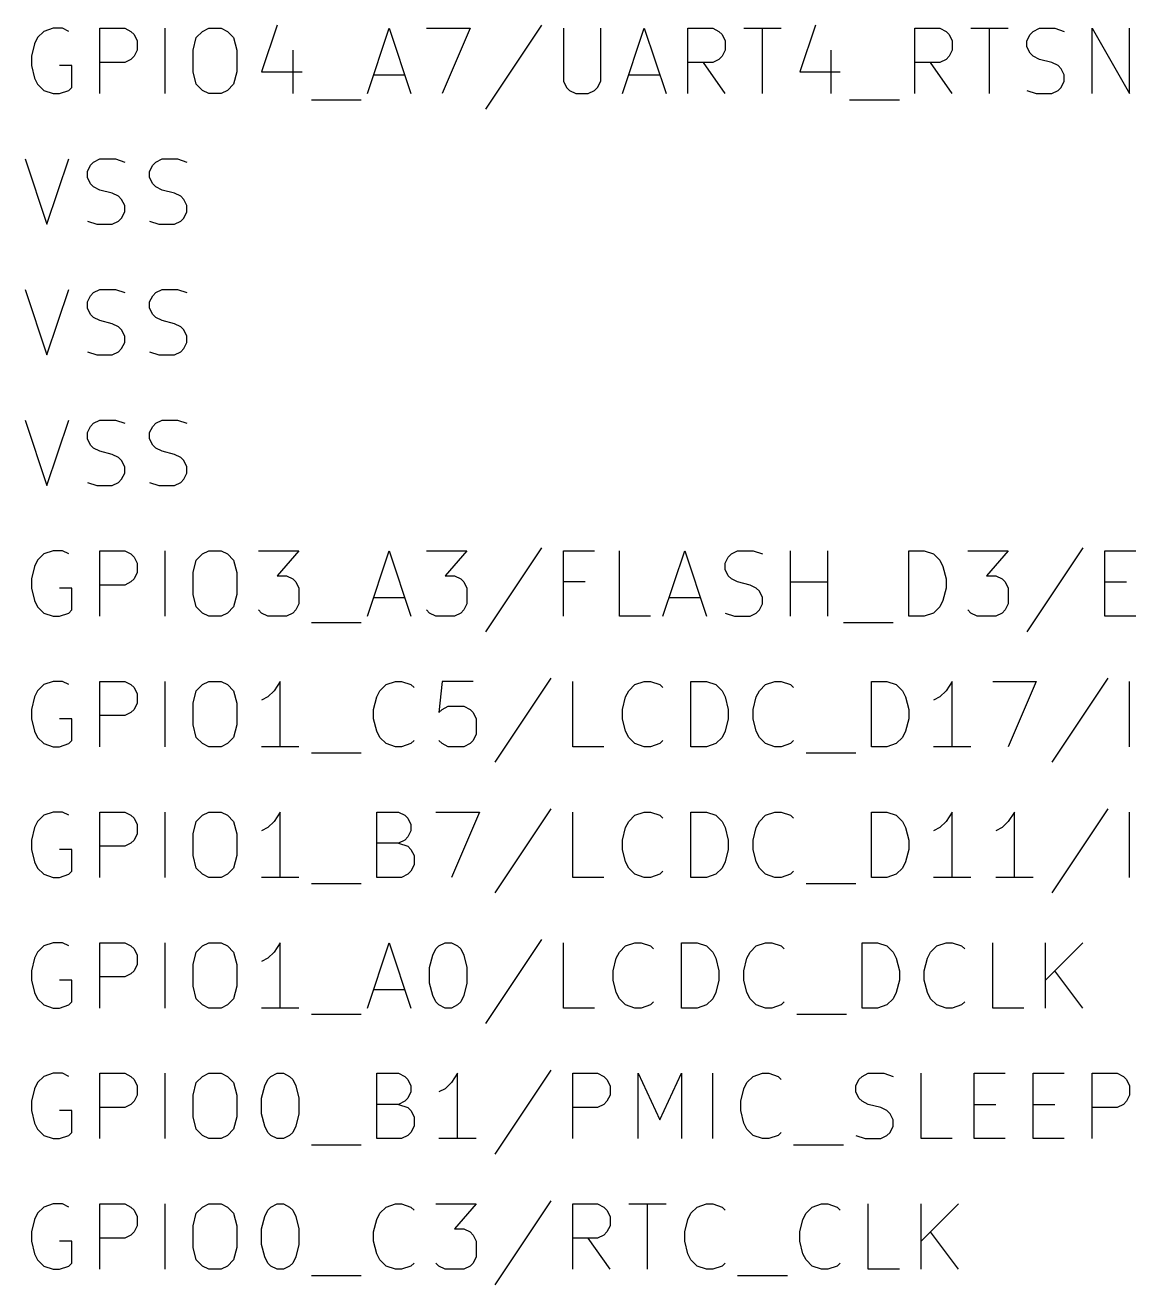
# Model space of a CAD drawing. Header units: millimetres. Extents: x 3 to 237, y -203 to -4.
# Drawn here: x 46.35 to 67.94, y -54.23 to -29.74 of the extents above; entities that cross this region are included whole.
import ezdxf

# ---------------------------------------------------------------- set-up
doc = ezdxf.new("R2010")
doc.units = ezdxf.units.MM
doc.layers.add('GREENSIXTYFIVE', color=129, linetype='CONTINUOUS')

msp = doc.modelspace()

# ---------------------------------------------------------------- linework, layer by layer
at = {"layer": 'GREENSIXTYFIVE', "linetype": 'CONTINUOUS'}
for p, q in [((46.7118, -29.858), (46.5908, -29.979)), ((46.8932, -29.7975), (46.7118, -29.858)), ((47.0746, -29.7975), (46.8932, -29.7975)), ((47.1956, -29.858), (47.0746, -29.7975)), ((47.8003, -31.0675), (47.8003, -29.7975)), ((47.8003, -29.7975), (48.2841, -29.7975)), ((48.2841, -29.7975), (48.4051, -29.858)), ((48.4051, -29.858), (48.4656, -29.9185)), ((49.0703, -31.0675), (49.0703, -29.7975)), ((49.6751, -29.979), (49.7961, -29.858)), ((49.7961, -29.858), (49.917, -29.7975)), ((49.917, -29.7975), (50.1589, -29.7975)), ((50.1589, -29.7975), (50.2799, -29.858)), ((50.2799, -29.858), (50.4008, -29.979)), ((51.2475, -29.7371), (50.9452, -30.6442)), ((53.0013, -31.0675), (53.4246, -29.7975)), ((53.4246, -29.7975), (53.848, -31.0675)), ((54.1504, -29.7975), (54.997, -29.7975)), ((54.997, -29.7975), (54.4528, -31.0675)), ((56.388, -29.7371), (55.2994, -31.3699)), ((56.8113, -29.7975), (56.8113, -30.8256)), ((57.537, -30.8256), (57.537, -29.7975)), ((57.9604, -31.0675), (58.3837, -29.7975)), ((58.3837, -29.7975), (58.8071, -31.0675)), ((59.2304, -31.0675), (59.2304, -29.7975)), ((59.2304, -29.7975), (59.7142, -29.7975)), ((59.7142, -29.7975), (59.8352, -29.858)), ((59.8352, -29.858), (59.8957, -29.9185)), ((60.319, -29.7975), (61.0447, -29.7975)), ((60.6819, -31.0675), (60.6819, -29.7975)), ((61.7099, -29.7371), (61.4076, -30.6442)), ((63.6451, -31.0675), (63.6451, -29.7975)), ((63.6451, -29.7975), (64.1289, -29.7975)), ((64.1289, -29.7975), (64.2499, -29.858)), ((64.2499, -29.858), (64.3104, -29.9185)), ((64.7337, -29.7975), (65.4594, -29.7975)), ((65.0966, -31.0675), (65.0966, -29.7975)), ((65.8827, -29.9185), (65.9432, -29.858)), ((65.9432, -29.858), (66.0642, -29.7975)), ((66.0642, -29.7975), (66.3665, -29.7975)), ((66.3665, -29.7975), (66.548, -29.858)), ((67.0922, -31.0675), (67.0922, -29.7975)), ((67.0922, -29.7975), (67.8179, -31.0675)), ((67.8179, -31.0675), (67.8179, -29.7975)), ((46.5303, -30.0999), (46.4699, -30.3418)), ((46.5908, -29.979), (46.5303, -30.0999)), ((48.4656, -29.9185), (48.526, -30.0394)), ((48.526, -30.0394), (48.526, -30.2209)), ((49.6147, -30.2209), (49.6751, -29.979)), ((50.4008, -29.979), (50.4613, -30.2209)), ((59.8957, -29.9185), (59.9561, -30.0394)), ((59.9561, -30.0394), (59.9561, -30.2209)), ((64.3104, -29.9185), (64.3708, -30.0394)), ((64.3708, -30.0394), (64.3708, -30.2209)), ((65.8223, -30.0394), (65.8827, -29.9185)), ((65.8223, -30.1604), (65.8223, -30.0394)), ((46.4699, -30.3418), (46.4699, -30.5232)), ((48.4656, -30.3418), (48.4051, -30.4023)), ((48.526, -30.2209), (48.4656, -30.3418)), ((49.6147, -30.6442), (49.6147, -30.2209)), ((50.4613, -30.2209), (50.4613, -30.6442)), ((51.5499, -30.2209), (51.5499, -31.0675)), ((59.8957, -30.3418), (59.8352, -30.4023)), ((59.9561, -30.2209), (59.8957, -30.3418)), ((62.0123, -30.2209), (62.0123, -31.0675)), ((64.3104, -30.3418), (64.2499, -30.4023)), ((64.3708, -30.2209), (64.3104, -30.3418)), ((65.8827, -30.2813), (65.8223, -30.1604)), ((65.9432, -30.3418), (65.8827, -30.2813)), ((66.0642, -30.4023), (65.9432, -30.3418)), ((46.4699, -30.5232), (46.5303, -30.7651)), ((47.256, -30.5232), (47.0141, -30.5232)), ((47.256, -30.9466), (47.256, -30.5232)), ((48.2841, -30.4628), (47.8003, -30.4628)), ((48.4051, -30.4023), (48.2841, -30.4628)), ((59.7142, -30.4628), (59.2304, -30.4628)), ((59.9561, -31.0675), (59.5328, -30.4628)), ((59.8352, -30.4023), (59.7142, -30.4628)), ((64.1289, -30.4628), (63.6451, -30.4628)), ((64.3708, -31.0675), (63.9475, -30.4628)), ((64.2499, -30.4023), (64.1289, -30.4628)), ((66.3061, -30.4628), (66.0642, -30.4023)), ((66.427, -30.5232), (66.3061, -30.4628)), ((66.4875, -30.5837), (66.427, -30.5232)), ((66.548, -30.7047), (66.4875, -30.5837)), ((46.5303, -30.7651), (46.5908, -30.8861)), ((49.6751, -30.8861), (49.6147, -30.6442)), ((50.4613, -30.6442), (50.4008, -30.8861)), ((50.9452, -30.6442), (51.7313, -30.6442)), ((53.1223, -30.7047), (53.727, -30.7047)), ((56.8113, -30.8256), (56.8718, -30.9466)), ((57.4766, -30.9466), (57.537, -30.8256)), ((58.0814, -30.7047), (58.6861, -30.7047)), ((61.4076, -30.6442), (62.1937, -30.6442)), ((66.4875, -30.9466), (66.548, -30.8256)), ((66.548, -30.8256), (66.548, -30.7047)), ((46.5908, -30.8861), (46.7118, -31.0071)), ((46.7118, -31.0071), (46.8932, -31.0675)), ((46.8932, -31.0675), (47.0141, -31.0675)), ((47.0141, -31.0675), (47.1956, -31.0071)), ((47.1956, -31.0071), (47.256, -30.9466)), ((49.7961, -31.0071), (49.6751, -30.8861)), ((49.917, -31.0675), (49.7961, -31.0071)), ((50.1589, -31.0675), (49.917, -31.0675)), ((50.2799, -31.0071), (50.1589, -31.0675)), ((50.4008, -30.8861), (50.2799, -31.0071)), ((56.8718, -30.9466), (56.9323, -31.0071)), ((56.9323, -31.0071), (57.0532, -31.0675)), ((57.0532, -31.0675), (57.2951, -31.0675)), ((57.2951, -31.0675), (57.4161, -31.0071)), ((57.4161, -31.0071), (57.4766, -30.9466)), ((65.8223, -31.0071), (66.0037, -31.0675)), ((66.0037, -31.0675), (66.3061, -31.0675)), ((66.3061, -31.0675), (66.427, -31.0071)), ((66.427, -31.0071), (66.4875, -30.9466)), ((51.9128, -31.1885), (52.8804, -31.1885)), ((62.3752, -31.1885), (63.3428, -31.1885)), ((46.3489, -32.3375), (46.7722, -33.6075)), ((46.7722, -33.6075), (47.1956, -32.3375)), ((47.5585, -32.5794), (47.6189, -32.4585)), ((47.6189, -32.4585), (47.6794, -32.398)), ((47.6794, -32.398), (47.8004, -32.3375)), ((47.8004, -32.3375), (48.1027, -32.3375)), ((48.1027, -32.3375), (48.2842, -32.398)), ((48.768, -32.5794), (48.8284, -32.4585)), ((48.8284, -32.4585), (48.8889, -32.398)), ((48.8889, -32.398), (49.0099, -32.3375)), ((49.0099, -32.3375), (49.3122, -32.3375)), ((49.3122, -32.3375), (49.4937, -32.398)), ((47.5585, -32.7004), (47.5585, -32.5794)), ((47.6189, -32.8213), (47.5585, -32.7004)), ((48.768, -32.7004), (48.768, -32.5794)), ((48.8284, -32.8213), (48.768, -32.7004)), ((47.6794, -32.8818), (47.6189, -32.8213)), ((47.8004, -32.9423), (47.6794, -32.8818)), ((48.0423, -33.0028), (47.8004, -32.9423)), ((48.1632, -33.0632), (48.0423, -33.0028)), ((48.2237, -33.1237), (48.1632, -33.0632)), ((48.8889, -32.8818), (48.8284, -32.8213)), ((49.0099, -32.9423), (48.8889, -32.8818)), ((49.2518, -33.0028), (49.0099, -32.9423)), ((49.3727, -33.0632), (49.2518, -33.0028)), ((49.4332, -33.1237), (49.3727, -33.0632)), ((48.2842, -33.2447), (48.2237, -33.1237)), ((48.2842, -33.3656), (48.2842, -33.2447)), ((49.4937, -33.2447), (49.4332, -33.1237)), ((49.4937, -33.3656), (49.4937, -33.2447)), ((47.5585, -33.5471), (47.7399, -33.6075)), ((48.0423, -33.6075), (48.1632, -33.5471)), ((48.1632, -33.5471), (48.2237, -33.4866)), ((48.2237, -33.4866), (48.2842, -33.3656)), ((48.768, -33.5471), (48.9494, -33.6075)), ((49.2518, -33.6075), (49.3727, -33.5471)), ((49.3727, -33.5471), (49.4332, -33.4866)), ((49.4332, -33.4866), (49.4937, -33.3656)), ((47.7399, -33.6075), (48.0423, -33.6075)), ((48.9494, -33.6075), (49.2518, -33.6075)), ((46.3489, -34.8775), (46.7722, -36.1475)), ((46.7722, -36.1475), (47.1956, -34.8775)), ((47.5585, -35.1194), (47.6189, -34.9985)), ((47.6189, -34.9985), (47.6794, -34.938)), ((47.6794, -34.938), (47.8004, -34.8775)), ((47.8004, -34.8775), (48.1027, -34.8775)), ((48.1027, -34.8775), (48.2842, -34.938)), ((48.768, -35.1194), (48.8284, -34.9985)), ((48.8284, -34.9985), (48.8889, -34.938)), ((48.8889, -34.938), (49.0099, -34.8775)), ((49.0099, -34.8775), (49.3122, -34.8775)), ((49.3122, -34.8775), (49.4937, -34.938)), ((47.5585, -35.2404), (47.5585, -35.1194)), ((47.6189, -35.3613), (47.5585, -35.2404)), ((48.768, -35.2404), (48.768, -35.1194)), ((48.8284, -35.3613), (48.768, -35.2404)), ((47.6794, -35.4218), (47.6189, -35.3613)), ((47.8004, -35.4823), (47.6794, -35.4218)), ((48.0423, -35.5428), (47.8004, -35.4823)), ((48.8889, -35.4218), (48.8284, -35.3613)), ((49.0099, -35.4823), (48.8889, -35.4218)), ((49.2518, -35.5428), (49.0099, -35.4823)), ((48.1632, -35.6032), (48.0423, -35.5428)), ((48.2237, -35.6637), (48.1632, -35.6032)), ((48.2842, -35.7847), (48.2237, -35.6637)), ((49.3727, -35.6032), (49.2518, -35.5428)), ((49.4332, -35.6637), (49.3727, -35.6032)), ((49.4937, -35.7847), (49.4332, -35.6637)), ((48.2237, -36.0266), (48.2842, -35.9056)), ((48.2842, -35.9056), (48.2842, -35.7847)), ((49.4332, -36.0266), (49.4937, -35.9056)), ((49.4937, -35.9056), (49.4937, -35.7847)), ((47.5585, -36.0871), (47.7399, -36.1475)), ((47.7399, -36.1475), (48.0423, -36.1475)), ((48.0423, -36.1475), (48.1632, -36.0871)), ((48.1632, -36.0871), (48.2237, -36.0266)), ((48.768, -36.0871), (48.9494, -36.1475)), ((48.9494, -36.1475), (49.2518, -36.1475)), ((49.2518, -36.1475), (49.3727, -36.0871)), ((49.3727, -36.0871), (49.4332, -36.0266)), ((46.3489, -37.4175), (46.7722, -38.6875)), ((46.7722, -38.6875), (47.1956, -37.4175)), ((47.6794, -37.478), (47.8004, -37.4175)), ((47.8004, -37.4175), (48.1027, -37.4175)), ((48.1027, -37.4175), (48.2842, -37.478)), ((48.8889, -37.478), (49.0099, -37.4175)), ((49.0099, -37.4175), (49.3122, -37.4175)), ((49.3122, -37.4175), (49.4937, -37.478)), ((47.5585, -37.6594), (47.6189, -37.5385)), ((47.5585, -37.7804), (47.5585, -37.6594)), ((47.6189, -37.5385), (47.6794, -37.478)), ((48.768, -37.6594), (48.8284, -37.5385)), ((48.768, -37.7804), (48.768, -37.6594)), ((48.8284, -37.5385), (48.8889, -37.478)), ((47.6189, -37.9013), (47.5585, -37.7804)), ((47.6794, -37.9618), (47.6189, -37.9013)), ((47.8004, -38.0223), (47.6794, -37.9618)), ((48.8284, -37.9013), (48.768, -37.7804)), ((48.8889, -37.9618), (48.8284, -37.9013)), ((49.0099, -38.0223), (48.8889, -37.9618)), ((48.0423, -38.0828), (47.8004, -38.0223)), ((48.1632, -38.1432), (48.0423, -38.0828)), ((48.2237, -38.2037), (48.1632, -38.1432)), ((48.2842, -38.3247), (48.2237, -38.2037)), ((49.2518, -38.0828), (49.0099, -38.0223)), ((49.3727, -38.1432), (49.2518, -38.0828)), ((49.4332, -38.2037), (49.3727, -38.1432)), ((49.4937, -38.3247), (49.4332, -38.2037)), ((48.2237, -38.5666), (48.2842, -38.4456)), ((48.2842, -38.4456), (48.2842, -38.3247)), ((49.4332, -38.5666), (49.4937, -38.4456)), ((49.4937, -38.4456), (49.4937, -38.3247)), ((47.5585, -38.6271), (47.7399, -38.6875)), ((47.7399, -38.6875), (48.0423, -38.6875)), ((48.0423, -38.6875), (48.1632, -38.6271)), ((48.1632, -38.6271), (48.2237, -38.5666)), ((48.768, -38.6271), (48.9494, -38.6875)), ((48.9494, -38.6875), (49.2518, -38.6875)), ((49.2518, -38.6875), (49.3727, -38.6271)), ((49.3727, -38.6271), (49.4332, -38.5666)), ((56.388, -39.8971), (55.2994, -41.5299)), ((66.9109, -39.8971), (65.8223, -41.5299)), ((46.5908, -40.139), (46.5303, -40.2599)), ((46.7118, -40.018), (46.5908, -40.139)), ((46.8932, -39.9575), (46.7118, -40.018)), ((47.0746, -39.9575), (46.8932, -39.9575)), ((47.1956, -40.018), (47.0746, -39.9575)), ((47.8003, -41.2275), (47.8003, -39.9575)), ((47.8003, -39.9575), (48.2841, -39.9575)), ((48.2841, -39.9575), (48.4051, -40.018)), ((48.4051, -40.018), (48.4656, -40.0785)), ((48.4656, -40.0785), (48.526, -40.1994)), ((49.0703, -41.2275), (49.0703, -39.9575)), ((49.6147, -40.3809), (49.6751, -40.139)), ((49.6751, -40.139), (49.7961, -40.018)), ((49.7961, -40.018), (49.917, -39.9575)), ((49.917, -39.9575), (50.1589, -39.9575)), ((50.1589, -39.9575), (50.2799, -40.018)), ((50.2799, -40.018), (50.4008, -40.139)), ((50.4008, -40.139), (50.4613, -40.3809)), ((50.8847, -39.9575), (51.6709, -39.9575)), ((51.6709, -39.9575), (51.2475, -40.4413)), ((53.0013, -41.2275), (53.4246, -39.9575)), ((53.4246, -39.9575), (53.848, -41.2275)), ((54.1504, -39.9575), (54.9366, -39.9575)), ((54.9366, -39.9575), (54.5132, -40.4413)), ((56.8113, -41.2275), (56.8113, -39.9575)), ((56.8113, -39.9575), (57.4161, -39.9575)), ((57.8999, -41.2275), (57.8999, -39.9575)), ((58.7466, -41.2275), (59.1699, -39.9575)), ((59.1699, -39.9575), (59.5933, -41.2275)), ((59.9562, -40.1994), (60.0166, -40.0785)), ((60.0166, -40.0785), (60.0771, -40.018)), ((60.0771, -40.018), (60.1981, -39.9575)), ((60.1981, -39.9575), (60.5004, -39.9575)), ((60.5004, -39.9575), (60.6819, -40.018)), ((61.2261, -41.2275), (61.2261, -39.9575)), ((61.9518, -41.2275), (61.9518, -39.9575)), ((63.5242, -41.2275), (63.5242, -39.9575)), ((63.5242, -39.9575), (63.8266, -39.9575)), ((63.8266, -39.9575), (64.008, -40.018)), ((64.008, -40.018), (64.129, -40.139)), ((64.129, -40.139), (64.1895, -40.2599)), ((64.6733, -39.9575), (65.4595, -39.9575)), ((65.4595, -39.9575), (65.0361, -40.4413)), ((67.3342, -41.2275), (67.3342, -39.9575)), ((67.3342, -39.9575), (67.939, -39.9575)), ((46.5303, -40.2599), (46.4699, -40.5018)), ((48.526, -40.3809), (48.4656, -40.5018)), ((48.526, -40.1994), (48.526, -40.3809)), ((49.6147, -40.8042), (49.6147, -40.3809)), ((50.4613, -40.3809), (50.4613, -40.8042)), ((59.9562, -40.3204), (59.9562, -40.1994)), ((60.0166, -40.4413), (59.9562, -40.3204)), ((64.1895, -40.2599), (64.2499, -40.5018)), ((46.4699, -40.5018), (46.4699, -40.6832)), ((48.2841, -40.6228), (47.8003, -40.6228)), ((48.4051, -40.5623), (48.2841, -40.6228)), ((48.4656, -40.5018), (48.4051, -40.5623)), ((51.2475, -40.4413), (51.429, -40.4413)), ((51.429, -40.4413), (51.5499, -40.5018)), ((51.5499, -40.5018), (51.6104, -40.5623)), ((51.6104, -40.5623), (51.6709, -40.6832)), ((54.5132, -40.4413), (54.6947, -40.4413)), ((54.6947, -40.4413), (54.8156, -40.5018)), ((54.8156, -40.5018), (54.8761, -40.5623)), ((54.8761, -40.5623), (54.9366, -40.6832)), ((57.2347, -40.5623), (56.8113, -40.5623)), ((60.0771, -40.5018), (60.0166, -40.4413)), ((60.1981, -40.5623), (60.0771, -40.5018)), ((60.44, -40.6228), (60.1981, -40.5623)), ((60.5609, -40.6832), (60.44, -40.6228)), ((61.2261, -40.5623), (61.9518, -40.5623)), ((64.2499, -40.5018), (64.2499, -40.6832)), ((65.0361, -40.4413), (65.2176, -40.4413)), ((65.2176, -40.4413), (65.3385, -40.5018)), ((65.3385, -40.5018), (65.399, -40.5623)), ((65.399, -40.5623), (65.4595, -40.6832)), ((67.3342, -40.5623), (67.7576, -40.5623)), ((46.4699, -40.6832), (46.5303, -40.9251)), ((47.256, -40.6832), (47.0141, -40.6832)), ((47.256, -41.1066), (47.256, -40.6832)), ((49.6751, -41.0461), (49.6147, -40.8042)), ((50.4613, -40.8042), (50.4008, -41.0461)), ((51.6709, -40.6832), (51.6709, -40.9856)), ((53.1223, -40.8647), (53.727, -40.8647)), ((54.9366, -40.6832), (54.9366, -40.9856)), ((58.8676, -40.8647), (59.4723, -40.8647)), ((60.6214, -40.7437), (60.5609, -40.6832)), ((60.6819, -40.8647), (60.6214, -40.7437)), ((60.6819, -40.9856), (60.6819, -40.8647)), ((64.2499, -40.6832), (64.1895, -40.9251)), ((65.4595, -40.6832), (65.4595, -40.9856)), ((46.5303, -40.9251), (46.5908, -41.0461)), ((46.5908, -41.0461), (46.7118, -41.1671)), ((47.1956, -41.1671), (47.256, -41.1066)), ((49.7961, -41.1671), (49.6751, -41.0461)), ((50.4008, -41.0461), (50.2799, -41.1671)), ((50.9452, -41.1671), (50.8847, -41.1066)), ((51.6104, -41.1066), (51.5499, -41.1671)), ((51.6709, -40.9856), (51.6104, -41.1066)), ((54.2109, -41.1671), (54.1504, -41.1066)), ((54.8761, -41.1066), (54.8156, -41.1671)), ((54.9366, -40.9856), (54.8761, -41.1066)), ((60.5609, -41.1671), (60.6214, -41.1066)), ((60.6214, -41.1066), (60.6819, -40.9856)), ((64.129, -41.0461), (64.008, -41.1671)), ((64.1895, -40.9251), (64.129, -41.0461)), ((64.7338, -41.1671), (64.6733, -41.1066)), ((65.399, -41.1066), (65.3385, -41.1671)), ((65.4595, -40.9856), (65.399, -41.1066)), ((46.7118, -41.1671), (46.8932, -41.2275)), ((46.8932, -41.2275), (47.0141, -41.2275)), ((47.0141, -41.2275), (47.1956, -41.1671)), ((49.917, -41.2275), (49.7961, -41.1671)), ((50.1589, -41.2275), (49.917, -41.2275)), ((50.2799, -41.1671), (50.1589, -41.2275)), ((51.0661, -41.2275), (50.9452, -41.1671)), ((51.429, -41.2275), (51.0661, -41.2275)), ((51.5499, -41.1671), (51.429, -41.2275)), ((51.9128, -41.3485), (52.8804, -41.3485)), ((54.3318, -41.2275), (54.2109, -41.1671)), ((54.6947, -41.2275), (54.3318, -41.2275)), ((54.8156, -41.1671), (54.6947, -41.2275)), ((58.5047, -41.2275), (57.8999, -41.2275)), ((59.9562, -41.1671), (60.1376, -41.2275)), ((60.1376, -41.2275), (60.44, -41.2275)), ((60.44, -41.2275), (60.5609, -41.1671)), ((62.2543, -41.3485), (63.2219, -41.3485)), ((63.8266, -41.2275), (63.5242, -41.2275)), ((64.008, -41.1671), (63.8266, -41.2275)), ((64.8547, -41.2275), (64.7338, -41.1671)), ((65.2176, -41.2275), (64.8547, -41.2275)), ((65.3385, -41.1671), (65.2176, -41.2275)), ((67.939, -41.2275), (67.3342, -41.2275)), ((46.7118, -42.558), (46.5908, -42.679)), ((46.8932, -42.4975), (46.7118, -42.558)), ((47.0746, -42.4975), (46.8932, -42.4975)), ((47.1956, -42.558), (47.0746, -42.4975)), ((47.8003, -43.7675), (47.8003, -42.4975)), ((47.8003, -42.4975), (48.2841, -42.4975)), ((48.2841, -42.4975), (48.4051, -42.558)), ((48.4051, -42.558), (48.4656, -42.6185)), ((49.0703, -43.7675), (49.0703, -42.4975)), ((49.6751, -42.679), (49.7961, -42.558)), ((49.7961, -42.558), (49.917, -42.4975)), ((49.917, -42.4975), (50.1589, -42.4975)), ((50.1589, -42.4975), (50.2799, -42.558)), ((50.2799, -42.558), (50.4008, -42.679)), ((51.308, -42.4975), (51.1871, -42.679)), ((51.308, -43.7675), (51.308, -42.4975)), ((53.2432, -42.679), (53.3642, -42.558)), ((53.3642, -42.558), (53.5456, -42.4975)), ((53.5456, -42.4975), (53.6665, -42.4975)), ((53.6665, -42.4975), (53.848, -42.558)), ((53.848, -42.558), (53.9084, -42.6185)), ((54.4527, -42.4975), (54.3923, -43.1023)), ((55.0575, -42.4975), (54.4527, -42.4975)), ((56.5694, -42.4371), (55.4808, -44.0699)), ((56.9927, -43.7675), (56.9927, -42.4975)), ((58.0813, -42.679), (58.2023, -42.558)), ((58.2023, -42.558), (58.3837, -42.4975)), ((58.3837, -42.4975), (58.5046, -42.4975)), ((58.5046, -42.4975), (58.6861, -42.558)), ((58.6861, -42.558), (58.7465, -42.6185)), ((59.2908, -43.7675), (59.2908, -42.4975)), ((59.2908, -42.4975), (59.5932, -42.4975)), ((59.5932, -42.4975), (59.7746, -42.558)), ((59.7746, -42.558), (59.8956, -42.679)), ((60.6213, -42.679), (60.7423, -42.558)), ((60.7423, -42.558), (60.9237, -42.4975)), ((60.9237, -42.4975), (61.0446, -42.4975)), ((61.0446, -42.4975), (61.2261, -42.558)), ((61.2261, -42.558), (61.2865, -42.6185)), ((62.7984, -43.7675), (62.7984, -42.4975)), ((62.7984, -42.4975), (63.1008, -42.4975)), ((63.1008, -42.4975), (63.2822, -42.558)), ((63.2822, -42.558), (63.4032, -42.679)), ((64.3708, -42.4975), (64.2499, -42.679)), ((64.3708, -43.7675), (64.3708, -42.4975)), ((65.157, -42.4975), (66.0036, -42.4975)), ((66.0036, -42.4975), (65.4594, -43.7675)), ((67.3946, -42.4371), (66.306, -44.0699)), ((67.8179, -43.7675), (67.8179, -42.4975)), ((46.5303, -42.7999), (46.4699, -43.0418)), ((46.5908, -42.679), (46.5303, -42.7999)), ((48.4656, -42.6185), (48.526, -42.7394)), ((48.526, -42.7394), (48.526, -42.9209)), ((49.6147, -42.9209), (49.6751, -42.679)), ((50.4008, -42.679), (50.4613, -42.9209)), ((51.0661, -42.7999), (50.9452, -42.8604)), ((51.1871, -42.679), (51.0661, -42.7999)), ((53.1223, -43.0418), (53.1827, -42.7999)), ((53.1827, -42.7999), (53.2432, -42.679)), ((57.9604, -43.0418), (58.0208, -42.7999)), ((58.0208, -42.7999), (58.0813, -42.679)), ((59.8956, -42.679), (59.9561, -42.7999)), ((59.9561, -42.7999), (60.0165, -43.0418)), ((60.5004, -43.0418), (60.5608, -42.7999)), ((60.5608, -42.7999), (60.6213, -42.679)), ((63.4032, -42.679), (63.4637, -42.7999)), ((63.4637, -42.7999), (63.5241, -43.0418)), ((64.1289, -42.7999), (64.008, -42.8604)), ((64.2499, -42.679), (64.1289, -42.7999)), ((46.4699, -43.0418), (46.4699, -43.2232)), ((48.4051, -43.1023), (48.2841, -43.1628)), ((48.4656, -43.0418), (48.4051, -43.1023)), ((48.526, -42.9209), (48.4656, -43.0418)), ((49.6147, -43.3442), (49.6147, -42.9209)), ((50.4613, -42.9209), (50.4613, -43.3442)), ((53.1223, -43.2232), (53.1223, -43.0418)), ((54.3923, -43.1023), (54.4527, -43.0418)), ((54.4527, -43.0418), (54.5737, -42.9813)), ((54.5737, -42.9813), (54.8761, -42.9813)), ((54.8761, -42.9813), (54.997, -43.0418)), ((54.997, -43.0418), (55.0575, -43.1023)), ((55.0575, -43.1023), (55.118, -43.2232)), ((57.9604, -43.2232), (57.9604, -43.0418)), ((60.0165, -43.0418), (60.0165, -43.2232)), ((60.5004, -43.2232), (60.5004, -43.0418)), ((63.5241, -43.0418), (63.5241, -43.2232)), ((46.4699, -43.2232), (46.5303, -43.4651)), ((47.256, -43.2232), (47.0141, -43.2232)), ((47.256, -43.6466), (47.256, -43.2232)), ((48.2841, -43.1628), (47.8003, -43.1628)), ((49.6751, -43.5861), (49.6147, -43.3442)), ((50.4613, -43.3442), (50.4008, -43.5861)), ((53.1827, -43.4651), (53.1223, -43.2232)), ((55.118, -43.2232), (55.118, -43.5256)), ((58.0208, -43.4651), (57.9604, -43.2232)), ((60.0165, -43.2232), (59.9561, -43.4651)), ((60.5608, -43.4651), (60.5004, -43.2232)), ((63.5241, -43.2232), (63.4637, -43.4651)), ((46.5303, -43.4651), (46.5908, -43.5861)), ((46.5908, -43.5861), (46.7118, -43.7071)), ((49.7961, -43.7071), (49.6751, -43.5861)), ((50.4008, -43.5861), (50.2799, -43.7071)), ((53.2432, -43.5861), (53.1827, -43.4651)), ((53.3642, -43.7071), (53.2432, -43.5861)), ((55.118, -43.5256), (55.0575, -43.6466)), ((58.0813, -43.5861), (58.0208, -43.4651)), ((58.2023, -43.7071), (58.0813, -43.5861)), ((59.8956, -43.5861), (59.7746, -43.7071)), ((59.9561, -43.4651), (59.8956, -43.5861)), ((60.6213, -43.5861), (60.5608, -43.4651)), ((60.7423, -43.7071), (60.6213, -43.5861)), ((63.4032, -43.5861), (63.2822, -43.7071)), ((63.4637, -43.4651), (63.4032, -43.5861)), ((46.7118, -43.7071), (46.8932, -43.7675)), ((46.8932, -43.7675), (47.0141, -43.7675)), ((47.0141, -43.7675), (47.1956, -43.7071)), ((47.1956, -43.7071), (47.256, -43.6466)), ((49.917, -43.7675), (49.7961, -43.7071)), ((50.1589, -43.7675), (49.917, -43.7675)), ((50.2799, -43.7071), (50.1589, -43.7675)), ((51.6709, -43.7675), (50.9452, -43.7675)), ((53.5456, -43.7675), (53.3642, -43.7071)), ((53.6665, -43.7675), (53.5456, -43.7675)), ((53.848, -43.7071), (53.6665, -43.7675)), ((53.9084, -43.6466), (53.848, -43.7071)), ((54.4527, -43.7071), (54.3923, -43.6466)), ((54.5737, -43.7675), (54.4527, -43.7071)), ((54.8761, -43.7675), (54.5737, -43.7675)), ((54.997, -43.7071), (54.8761, -43.7675)), ((55.0575, -43.6466), (54.997, -43.7071)), ((57.5975, -43.7675), (56.9927, -43.7675)), ((58.3837, -43.7675), (58.2023, -43.7071)), ((58.5046, -43.7675), (58.3837, -43.7675)), ((58.6861, -43.7071), (58.5046, -43.7675)), ((58.7465, -43.6466), (58.6861, -43.7071)), ((59.5932, -43.7675), (59.2908, -43.7675)), ((59.7746, -43.7071), (59.5932, -43.7675)), ((60.9237, -43.7675), (60.7423, -43.7071)), ((61.0446, -43.7675), (60.9237, -43.7675)), ((61.2261, -43.7071), (61.0446, -43.7675)), ((61.2865, -43.6466), (61.2261, -43.7071)), ((63.1008, -43.7675), (62.7984, -43.7675)), ((63.2822, -43.7071), (63.1008, -43.7675)), ((64.7337, -43.7675), (64.008, -43.7675)), ((51.9128, -43.8885), (52.8804, -43.8885)), ((61.5285, -43.8885), (62.4961, -43.8885)), ((46.8932, -45.0375), (46.7118, -45.098)), ((47.0746, -45.0375), (46.8932, -45.0375)), ((47.1956, -45.098), (47.0746, -45.0375)), ((47.8003, -46.3075), (47.8003, -45.0375)), ((47.8003, -45.0375), (48.2841, -45.0375)), ((48.2841, -45.0375), (48.4051, -45.098)), ((49.0703, -46.3075), (49.0703, -45.0375)), ((49.7961, -45.098), (49.917, -45.0375)), ((49.917, -45.0375), (50.1589, -45.0375)), ((50.1589, -45.0375), (50.2799, -45.098)), ((51.308, -45.0375), (51.1871, -45.219)), ((51.308, -46.3075), (51.308, -45.0375)), ((53.1827, -46.3075), (53.1827, -45.0375)), ((53.1827, -45.0375), (53.6061, -45.0375)), ((53.6061, -45.0375), (53.727, -45.098)), ((54.3318, -45.0375), (55.1784, -45.0375)), ((55.1784, -45.0375), (54.6342, -46.3075)), ((56.5694, -44.9771), (55.4808, -46.6099)), ((56.9927, -46.3075), (56.9927, -45.0375)), ((58.2023, -45.098), (58.3837, -45.0375)), ((58.3837, -45.0375), (58.5046, -45.0375)), ((58.5046, -45.0375), (58.6861, -45.098)), ((59.2908, -46.3075), (59.2908, -45.0375)), ((59.2908, -45.0375), (59.5932, -45.0375)), ((59.5932, -45.0375), (59.7746, -45.098)), ((60.7423, -45.098), (60.9237, -45.0375)), ((60.9237, -45.0375), (61.0446, -45.0375)), ((61.0446, -45.0375), (61.2261, -45.098)), ((62.7984, -46.3075), (62.7984, -45.0375)), ((62.7984, -45.0375), (63.1008, -45.0375)), ((63.1008, -45.0375), (63.2822, -45.098)), ((64.3708, -45.0375), (64.2499, -45.219)), ((64.3708, -46.3075), (64.3708, -45.0375)), ((65.5803, -45.0375), (65.4594, -45.219)), ((65.5803, -46.3075), (65.5803, -45.0375)), ((67.3946, -44.9771), (66.306, -46.6099)), ((67.8179, -46.3075), (67.8179, -45.0375)), ((46.5908, -45.219), (46.5303, -45.3399)), ((46.7118, -45.098), (46.5908, -45.219)), ((48.4051, -45.098), (48.4656, -45.1585)), ((48.4656, -45.1585), (48.526, -45.2794)), ((48.526, -45.2794), (48.526, -45.4609)), ((49.6147, -45.4609), (49.6751, -45.219)), ((49.6751, -45.219), (49.7961, -45.098)), ((50.2799, -45.098), (50.4008, -45.219)), ((50.4008, -45.219), (50.4613, -45.4609)), ((51.1871, -45.219), (51.0661, -45.3399)), ((53.727, -45.098), (53.7875, -45.1585)), ((53.7875, -45.1585), (53.848, -45.2794)), ((53.848, -45.2794), (53.848, -45.4004)), ((58.0208, -45.3399), (58.0813, -45.219)), ((58.0813, -45.219), (58.2023, -45.098)), ((58.6861, -45.098), (58.7465, -45.1585)), ((59.7746, -45.098), (59.8956, -45.219)), ((59.8956, -45.219), (59.9561, -45.3399)), ((60.5608, -45.3399), (60.6213, -45.219)), ((60.6213, -45.219), (60.7423, -45.098)), ((61.2261, -45.098), (61.2865, -45.1585)), ((63.2822, -45.098), (63.4032, -45.219)), ((63.4032, -45.219), (63.4637, -45.3399)), ((64.2499, -45.219), (64.1289, -45.3399)), ((65.4594, -45.219), (65.3384, -45.3399)), ((46.5303, -45.3399), (46.4699, -45.5818)), ((48.526, -45.4609), (48.4656, -45.5818)), ((49.6147, -45.8842), (49.6147, -45.4609)), ((50.4613, -45.4609), (50.4613, -45.8842)), ((51.0661, -45.3399), (50.9452, -45.4004)), ((53.7875, -45.5213), (53.727, -45.5818)), ((53.848, -45.4004), (53.7875, -45.5213)), ((57.9604, -45.5818), (58.0208, -45.3399)), ((59.9561, -45.3399), (60.0165, -45.5818)), ((60.5004, -45.5818), (60.5608, -45.3399)), ((63.4637, -45.3399), (63.5241, -45.5818)), ((64.1289, -45.3399), (64.008, -45.4004)), ((65.3384, -45.3399), (65.2175, -45.4004)), ((46.4699, -45.5818), (46.4699, -45.7632)), ((46.4699, -45.7632), (46.5303, -46.0051)), ((47.256, -45.7632), (47.0141, -45.7632)), ((47.256, -46.1866), (47.256, -45.7632)), ((48.2841, -45.7028), (47.8003, -45.7028)), ((48.4051, -45.6423), (48.2841, -45.7028)), ((48.4656, -45.5818), (48.4051, -45.6423)), ((53.6061, -45.6423), (53.1827, -45.6423)), ((53.727, -45.5818), (53.6061, -45.6423)), ((53.6061, -45.6423), (53.7875, -45.7028)), ((53.7875, -45.7028), (53.848, -45.7632)), ((53.848, -45.7632), (53.9084, -45.8842)), ((57.9604, -45.7632), (57.9604, -45.5818)), ((58.0208, -46.0051), (57.9604, -45.7632)), ((60.0165, -45.7632), (59.9561, -46.0051)), ((60.0165, -45.5818), (60.0165, -45.7632)), ((60.5004, -45.7632), (60.5004, -45.5818)), ((60.5608, -46.0051), (60.5004, -45.7632)), ((63.5241, -45.7632), (63.4637, -46.0051)), ((63.5241, -45.5818), (63.5241, -45.7632)), ((46.5303, -46.0051), (46.5908, -46.1261)), ((49.6751, -46.1261), (49.6147, -45.8842)), ((50.4613, -45.8842), (50.4008, -46.1261)), ((53.9084, -45.8842), (53.9084, -46.0656)), ((58.0813, -46.1261), (58.0208, -46.0051)), ((59.9561, -46.0051), (59.8956, -46.1261)), ((60.6213, -46.1261), (60.5608, -46.0051)), ((63.4637, -46.0051), (63.4032, -46.1261)), ((46.5908, -46.1261), (46.7118, -46.2471)), ((46.7118, -46.2471), (46.8932, -46.3075)), ((47.0141, -46.3075), (47.1956, -46.2471)), ((47.1956, -46.2471), (47.256, -46.1866)), ((49.7961, -46.2471), (49.6751, -46.1261)), ((49.917, -46.3075), (49.7961, -46.2471)), ((50.2799, -46.2471), (50.1589, -46.3075)), ((50.4008, -46.1261), (50.2799, -46.2471)), ((53.7875, -46.2471), (53.6665, -46.3075)), ((53.848, -46.1866), (53.7875, -46.2471)), ((53.9084, -46.0656), (53.848, -46.1866)), ((58.2023, -46.2471), (58.0813, -46.1261)), ((58.3837, -46.3075), (58.2023, -46.2471)), ((58.6861, -46.2471), (58.5046, -46.3075)), ((58.7465, -46.1866), (58.6861, -46.2471)), ((59.7746, -46.2471), (59.5932, -46.3075)), ((59.8956, -46.1261), (59.7746, -46.2471)), ((60.7423, -46.2471), (60.6213, -46.1261)), ((60.9237, -46.3075), (60.7423, -46.2471)), ((61.2261, -46.2471), (61.0446, -46.3075)), ((61.2865, -46.1866), (61.2261, -46.2471)), ((63.2822, -46.2471), (63.1008, -46.3075)), ((63.4032, -46.1261), (63.2822, -46.2471)), ((46.8932, -46.3075), (47.0141, -46.3075)), ((50.1589, -46.3075), (49.917, -46.3075)), ((51.6709, -46.3075), (50.9452, -46.3075)), ((51.9128, -46.4285), (52.8804, -46.4285)), ((53.6665, -46.3075), (53.1827, -46.3075)), ((57.5975, -46.3075), (56.9927, -46.3075)), ((58.5046, -46.3075), (58.3837, -46.3075)), ((59.5932, -46.3075), (59.2908, -46.3075)), ((61.0446, -46.3075), (60.9237, -46.3075)), ((61.5285, -46.4285), (62.4961, -46.4285)), ((63.1008, -46.3075), (62.7984, -46.3075)), ((64.7337, -46.3075), (64.008, -46.3075)), ((65.9432, -46.3075), (65.2175, -46.3075)), ((46.5908, -47.759), (46.5303, -47.8799)), ((46.7118, -47.638), (46.5908, -47.759)), ((46.8932, -47.5775), (46.7118, -47.638)), ((47.0746, -47.5775), (46.8932, -47.5775)), ((47.1956, -47.638), (47.0746, -47.5775)), ((47.8003, -48.8475), (47.8003, -47.5775)), ((47.8003, -47.5775), (48.2841, -47.5775)), ((48.2841, -47.5775), (48.4051, -47.638)), ((48.4051, -47.638), (48.4656, -47.6985)), ((48.4656, -47.6985), (48.526, -47.8194)), ((49.0703, -48.8475), (49.0703, -47.5775)), ((49.6147, -48.0009), (49.6751, -47.759)), ((49.6751, -47.759), (49.7961, -47.638)), ((49.7961, -47.638), (49.917, -47.5775)), ((49.917, -47.5775), (50.1589, -47.5775)), ((50.1589, -47.5775), (50.2799, -47.638)), ((50.2799, -47.638), (50.4008, -47.759)), ((50.4008, -47.759), (50.4613, -48.0009)), ((51.1871, -47.759), (51.0661, -47.8799)), ((51.308, -47.5775), (51.1871, -47.759)), ((51.308, -48.8475), (51.308, -47.5775)), ((53.0013, -48.8475), (53.4246, -47.5775)), ((53.4246, -47.5775), (53.848, -48.8475)), ((54.2713, -47.8194), (54.3318, -47.6985)), ((54.3318, -47.6985), (54.3923, -47.638)), ((54.3923, -47.638), (54.5132, -47.5775)), ((54.5132, -47.5775), (54.6342, -47.5775)), ((54.6342, -47.5775), (54.7551, -47.638)), ((54.7551, -47.638), (54.8156, -47.6985)), ((54.8156, -47.6985), (54.8761, -47.8194)), ((56.388, -47.5171), (55.2994, -49.1499)), ((56.8113, -48.8475), (56.8113, -47.5775)), ((57.8394, -47.8799), (57.8999, -47.759)), ((57.8999, -47.759), (58.0209, -47.638)), ((58.0209, -47.638), (58.2023, -47.5775)), ((58.2023, -47.5775), (58.3232, -47.5775)), ((58.3232, -47.5775), (58.5047, -47.638)), ((58.5047, -47.638), (58.5651, -47.6985)), ((59.1094, -48.8475), (59.1094, -47.5775)), ((59.1094, -47.5775), (59.4118, -47.5775)), ((59.4118, -47.5775), (59.5932, -47.638)), ((59.5932, -47.638), (59.7142, -47.759)), ((59.7142, -47.759), (59.7747, -47.8799)), ((60.3794, -47.8799), (60.4399, -47.759)), ((60.4399, -47.759), (60.5609, -47.638)), ((60.5609, -47.638), (60.7423, -47.5775)), ((60.7423, -47.5775), (60.8632, -47.5775)), ((60.8632, -47.5775), (61.0447, -47.638)), ((61.0447, -47.638), (61.1051, -47.6985)), ((62.617, -48.8475), (62.617, -47.5775)), ((62.617, -47.5775), (62.9194, -47.5775)), ((62.9194, -47.5775), (63.1008, -47.638)), ((63.1008, -47.638), (63.2218, -47.759)), ((63.2218, -47.759), (63.2823, -47.8799)), ((63.887, -47.8799), (63.9475, -47.759)), ((63.9475, -47.759), (64.0685, -47.638)), ((64.0685, -47.638), (64.2499, -47.5775)), ((64.2499, -47.5775), (64.3708, -47.5775)), ((64.3708, -47.5775), (64.5523, -47.638)), ((64.5523, -47.638), (64.6127, -47.6985)), ((65.157, -48.8475), (65.157, -47.5775)), ((66.1851, -48.8475), (66.1851, -47.5775)), ((66.9108, -47.5775), (66.1851, -48.3032)), ((46.5303, -47.8799), (46.4699, -48.1218)), ((48.526, -48.0009), (48.4656, -48.1218)), ((48.526, -47.8194), (48.526, -48.0009)), ((49.6147, -48.4242), (49.6147, -48.0009)), ((50.4613, -48.0009), (50.4613, -48.4242)), ((51.0661, -47.8799), (50.9452, -47.9404)), ((54.2109, -48.0613), (54.2713, -47.8194)), ((54.8761, -47.8194), (54.9366, -48.0613)), ((57.779, -48.1218), (57.8394, -47.8799)), ((59.7747, -47.8799), (59.8351, -48.1218)), ((60.319, -48.1218), (60.3794, -47.8799)), ((63.2823, -47.8799), (63.3427, -48.1218)), ((63.8266, -48.1218), (63.887, -47.8799)), ((46.4699, -48.1218), (46.4699, -48.3032)), ((48.2841, -48.2428), (47.8003, -48.2428)), ((48.4051, -48.1823), (48.2841, -48.2428)), ((48.4656, -48.1218), (48.4051, -48.1823)), ((54.2109, -48.3637), (54.2109, -48.0613)), ((54.9366, -48.0613), (54.9366, -48.3637)), ((57.779, -48.3032), (57.779, -48.1218)), ((59.8351, -48.1218), (59.8351, -48.3032)), ((60.319, -48.3032), (60.319, -48.1218)), ((63.3427, -48.1218), (63.3427, -48.3032)), ((63.8266, -48.3032), (63.8266, -48.1218)), ((66.9108, -48.8475), (66.3666, -48.1218)), ((46.4699, -48.3032), (46.5303, -48.5451)), ((47.256, -48.3032), (47.0141, -48.3032)), ((47.256, -48.7266), (47.256, -48.3032)), ((49.6751, -48.6661), (49.6147, -48.4242)), ((50.4613, -48.4242), (50.4008, -48.6661)), ((53.1223, -48.4847), (53.727, -48.4847)), ((54.2713, -48.6056), (54.2109, -48.3637)), ((54.9366, -48.3637), (54.8761, -48.6056)), ((57.8394, -48.5451), (57.779, -48.3032)), ((59.8351, -48.3032), (59.7747, -48.5451)), ((60.3794, -48.5451), (60.319, -48.3032)), ((63.3427, -48.3032), (63.2823, -48.5451)), ((63.887, -48.5451), (63.8266, -48.3032)), ((46.5303, -48.5451), (46.5908, -48.6661)), ((46.5908, -48.6661), (46.7118, -48.7871)), ((47.1956, -48.7871), (47.256, -48.7266)), ((49.7961, -48.7871), (49.6751, -48.6661)), ((50.4008, -48.6661), (50.2799, -48.7871)), ((54.3318, -48.7266), (54.2713, -48.6056)), ((54.3923, -48.7871), (54.3318, -48.7266)), ((54.8156, -48.7266), (54.7551, -48.7871)), ((54.8761, -48.6056), (54.8156, -48.7266)), ((57.8999, -48.6661), (57.8394, -48.5451)), ((58.0209, -48.7871), (57.8999, -48.6661)), ((58.5651, -48.7266), (58.5047, -48.7871)), ((59.7142, -48.6661), (59.5932, -48.7871)), ((59.7747, -48.5451), (59.7142, -48.6661)), ((60.4399, -48.6661), (60.3794, -48.5451)), ((60.5609, -48.7871), (60.4399, -48.6661)), ((61.1051, -48.7266), (61.0447, -48.7871)), ((63.2218, -48.6661), (63.1008, -48.7871)), ((63.2823, -48.5451), (63.2218, -48.6661)), ((63.9475, -48.6661), (63.887, -48.5451)), ((64.0685, -48.7871), (63.9475, -48.6661)), ((64.6127, -48.7266), (64.5523, -48.7871)), ((46.7118, -48.7871), (46.8932, -48.8475)), ((46.8932, -48.8475), (47.0141, -48.8475)), ((47.0141, -48.8475), (47.1956, -48.7871)), ((49.917, -48.8475), (49.7961, -48.7871)), ((50.1589, -48.8475), (49.917, -48.8475)), ((50.2799, -48.7871), (50.1589, -48.8475)), ((51.6709, -48.8475), (50.9452, -48.8475)), ((51.9128, -48.9685), (52.8804, -48.9685)), ((54.5132, -48.8475), (54.3923, -48.7871)), ((54.6342, -48.8475), (54.5132, -48.8475)), ((54.7551, -48.7871), (54.6342, -48.8475)), ((57.4161, -48.8475), (56.8113, -48.8475)), ((58.2023, -48.8475), (58.0209, -48.7871)), ((58.3232, -48.8475), (58.2023, -48.8475)), ((58.5047, -48.7871), (58.3232, -48.8475)), ((59.4118, -48.8475), (59.1094, -48.8475)), ((59.5932, -48.7871), (59.4118, -48.8475)), ((60.7423, -48.8475), (60.5609, -48.7871)), ((60.8632, -48.8475), (60.7423, -48.8475)), ((61.0447, -48.7871), (60.8632, -48.8475)), ((61.3471, -48.9685), (62.3147, -48.9685)), ((62.9194, -48.8475), (62.617, -48.8475)), ((63.1008, -48.7871), (62.9194, -48.8475)), ((64.2499, -48.8475), (64.0685, -48.7871)), ((64.3708, -48.8475), (64.2499, -48.8475)), ((64.5523, -48.7871), (64.3708, -48.8475)), ((65.7618, -48.8475), (65.157, -48.8475)), ((46.7118, -50.178), (46.5908, -50.299)), ((46.8932, -50.1175), (46.7118, -50.178)), ((47.0746, -50.1175), (46.8932, -50.1175)), ((47.1956, -50.178), (47.0746, -50.1175)), ((47.8003, -51.3875), (47.8003, -50.1175)), ((47.8003, -50.1175), (48.2841, -50.1175)), ((48.2841, -50.1175), (48.4051, -50.178)), ((48.4051, -50.178), (48.4656, -50.2385)), ((49.0703, -51.3875), (49.0703, -50.1175)), ((49.6751, -50.299), (49.7961, -50.178)), ((49.7961, -50.178), (49.917, -50.1175)), ((49.917, -50.1175), (50.1589, -50.1175)), ((50.1589, -50.1175), (50.2799, -50.178)), ((50.2799, -50.178), (50.4008, -50.299)), ((51.0661, -50.2385), (51.1266, -50.178)), ((51.1266, -50.178), (51.2475, -50.1175)), ((51.2475, -50.1175), (51.3685, -50.1175)), ((51.3685, -50.1175), (51.4894, -50.178)), ((51.4894, -50.178), (51.5499, -50.2385)), ((53.1827, -51.3875), (53.1827, -50.1175)), ((53.1827, -50.1175), (53.6061, -50.1175)), ((53.6061, -50.1175), (53.727, -50.178)), ((53.727, -50.178), (53.7875, -50.2385)), ((54.7551, -50.1175), (54.6342, -50.299)), ((54.7551, -51.3875), (54.7551, -50.1175)), ((56.5694, -50.0571), (55.4808, -51.6899)), ((56.9927, -51.3875), (56.9927, -50.1175)), ((56.9927, -50.1175), (57.4765, -50.1175)), ((57.4765, -50.1175), (57.5975, -50.178)), ((57.5975, -50.178), (57.658, -50.2385)), ((58.2627, -51.3875), (58.2627, -50.1175)), ((58.2627, -50.1175), (58.6861, -51.0247)), ((58.6861, -51.0247), (59.1094, -50.1175)), ((59.1094, -50.1175), (59.1094, -51.3875)), ((59.7141, -51.3875), (59.7141, -50.1175)), ((60.3794, -50.299), (60.5004, -50.178)), ((60.5004, -50.178), (60.6818, -50.1175)), ((60.6818, -50.1175), (60.8027, -50.1175)), ((60.8027, -50.1175), (60.9842, -50.178)), ((60.9842, -50.178), (61.0446, -50.2385)), ((62.5565, -50.2385), (62.617, -50.178)), ((62.617, -50.178), (62.738, -50.1175)), ((62.738, -50.1175), (63.0403, -50.1175)), ((63.0403, -50.1175), (63.2218, -50.178)), ((63.766, -51.3875), (63.766, -50.1175)), ((64.7941, -51.3875), (64.7941, -50.1175)), ((64.7941, -50.1175), (65.3989, -50.1175)), ((65.9431, -51.3875), (65.9431, -50.1175)), ((65.9431, -50.1175), (66.5479, -50.1175)), ((67.0921, -51.3875), (67.0921, -50.1175)), ((67.0921, -50.1175), (67.5759, -50.1175)), ((67.5759, -50.1175), (67.6969, -50.178)), ((67.6969, -50.178), (67.7574, -50.2385)), ((46.5303, -50.4199), (46.4699, -50.6618)), ((46.5908, -50.299), (46.5303, -50.4199)), ((48.4656, -50.2385), (48.526, -50.3594)), ((48.526, -50.3594), (48.526, -50.5409)), ((49.6147, -50.5409), (49.6751, -50.299)), ((50.4008, -50.299), (50.4613, -50.5409)), ((50.9452, -50.6013), (51.0056, -50.3594)), ((51.0056, -50.3594), (51.0661, -50.2385)), ((51.5499, -50.2385), (51.6104, -50.3594)), ((51.6104, -50.3594), (51.6709, -50.6013)), ((53.7875, -50.2385), (53.848, -50.3594)), ((53.848, -50.3594), (53.848, -50.4804)), ((54.5132, -50.4199), (54.3923, -50.4804)), ((54.6342, -50.299), (54.5132, -50.4199)), ((57.658, -50.2385), (57.7184, -50.3594)), ((57.7184, -50.3594), (57.7184, -50.5409)), ((60.2585, -50.6618), (60.3189, -50.4199)), ((60.3189, -50.4199), (60.3794, -50.299)), ((62.4961, -50.3594), (62.5565, -50.2385)), ((62.4961, -50.4804), (62.4961, -50.3594)), ((67.7574, -50.2385), (67.8178, -50.3594)), ((67.8178, -50.3594), (67.8178, -50.5409)), ((46.4699, -50.6618), (46.4699, -50.8432)), ((48.4656, -50.6618), (48.4051, -50.7223)), ((48.526, -50.5409), (48.4656, -50.6618)), ((49.6147, -50.9642), (49.6147, -50.5409)), ((50.4613, -50.5409), (50.4613, -50.9642)), ((50.9452, -50.9037), (50.9452, -50.6013)), ((51.6709, -50.6013), (51.6709, -50.9037)), ((53.727, -50.6618), (53.6061, -50.7223)), ((53.7875, -50.6013), (53.727, -50.6618)), ((53.848, -50.4804), (53.7875, -50.6013)), ((57.658, -50.6618), (57.5975, -50.7223)), ((57.7184, -50.5409), (57.658, -50.6618)), ((60.2585, -50.8432), (60.2585, -50.6618)), ((62.5565, -50.6013), (62.4961, -50.4804)), ((62.617, -50.6618), (62.5565, -50.6013)), ((62.738, -50.7223), (62.617, -50.6618)), ((67.7574, -50.6618), (67.6969, -50.7223)), ((67.8178, -50.5409), (67.7574, -50.6618)), ((46.4699, -50.8432), (46.5303, -51.0851)), ((47.256, -50.8432), (47.0141, -50.8432)), ((47.256, -51.2666), (47.256, -50.8432)), ((48.2841, -50.7828), (47.8003, -50.7828)), ((48.4051, -50.7223), (48.2841, -50.7828)), ((51.0056, -51.1456), (50.9452, -50.9037)), ((51.6709, -50.9037), (51.6104, -51.1456)), ((53.6061, -50.7223), (53.1827, -50.7223)), ((53.6061, -50.7223), (53.7875, -50.7828)), ((53.7875, -50.7828), (53.848, -50.8432)), ((53.848, -50.8432), (53.9084, -50.9642)), ((57.4765, -50.7828), (56.9927, -50.7828)), ((57.5975, -50.7223), (57.4765, -50.7828)), ((60.3189, -51.0851), (60.2585, -50.8432)), ((62.9799, -50.7828), (62.738, -50.7223)), ((63.1008, -50.8432), (62.9799, -50.7828)), ((63.1613, -50.9037), (63.1008, -50.8432)), ((63.2218, -51.0247), (63.1613, -50.9037)), ((64.7941, -50.7223), (65.2175, -50.7223)), ((65.9431, -50.7223), (66.3665, -50.7223)), ((67.5759, -50.7828), (67.0921, -50.7828)), ((67.6969, -50.7223), (67.5759, -50.7828)), ((46.5303, -51.0851), (46.5908, -51.2061)), ((49.6751, -51.2061), (49.6147, -50.9642)), ((50.4613, -50.9642), (50.4008, -51.2061)), ((51.0661, -51.2666), (51.0056, -51.1456)), ((51.6104, -51.1456), (51.5499, -51.2666)), ((53.9084, -51.1456), (53.848, -51.2666)), ((53.9084, -50.9642), (53.9084, -51.1456)), ((60.3794, -51.2061), (60.3189, -51.0851)), ((63.1613, -51.2666), (63.2218, -51.1456)), ((63.2218, -51.1456), (63.2218, -51.0247)), ((46.5908, -51.2061), (46.7118, -51.3271)), ((46.7118, -51.3271), (46.8932, -51.3875)), ((46.8932, -51.3875), (47.0141, -51.3875)), ((47.0141, -51.3875), (47.1956, -51.3271)), ((47.1956, -51.3271), (47.256, -51.2666)), ((49.7961, -51.3271), (49.6751, -51.2061)), ((49.917, -51.3875), (49.7961, -51.3271)), ((50.1589, -51.3875), (49.917, -51.3875)), ((50.2799, -51.3271), (50.1589, -51.3875)), ((50.4008, -51.2061), (50.2799, -51.3271)), ((51.1266, -51.3271), (51.0661, -51.2666)), ((51.2475, -51.3875), (51.1266, -51.3271)), ((51.3685, -51.3875), (51.2475, -51.3875)), ((51.4894, -51.3271), (51.3685, -51.3875)), ((51.5499, -51.2666), (51.4894, -51.3271)), ((53.6665, -51.3875), (53.1827, -51.3875)), ((53.7875, -51.3271), (53.6665, -51.3875)), ((53.848, -51.2666), (53.7875, -51.3271)), ((55.118, -51.3875), (54.3923, -51.3875)), ((60.5004, -51.3271), (60.3794, -51.2061)), ((60.6818, -51.3875), (60.5004, -51.3271)), ((60.8027, -51.3875), (60.6818, -51.3875)), ((60.9842, -51.3271), (60.8027, -51.3875)), ((61.0446, -51.2666), (60.9842, -51.3271)), ((62.4961, -51.3271), (62.6775, -51.3875)), ((62.6775, -51.3875), (62.9799, -51.3875)), ((62.9799, -51.3875), (63.1008, -51.3271)), ((63.1008, -51.3271), (63.1613, -51.2666)), ((64.3708, -51.3875), (63.766, -51.3875)), ((65.3989, -51.3875), (64.7941, -51.3875)), ((66.5479, -51.3875), (65.9431, -51.3875)), ((51.9128, -51.5085), (52.8804, -51.5085)), ((61.2866, -51.5085), (62.2542, -51.5085)), ((46.8932, -52.6575), (46.7118, -52.718)), ((47.0746, -52.6575), (46.8932, -52.6575)), ((47.1956, -52.718), (47.0746, -52.6575)), ((47.8003, -53.9275), (47.8003, -52.6575)), ((47.8003, -52.6575), (48.2841, -52.6575)), ((48.2841, -52.6575), (48.4051, -52.718)), ((49.0703, -53.9275), (49.0703, -52.6575)), ((49.7961, -52.718), (49.917, -52.6575)), ((49.917, -52.6575), (50.1589, -52.6575)), ((50.1589, -52.6575), (50.2799, -52.718)), ((51.1266, -52.718), (51.2475, -52.6575)), ((51.2475, -52.6575), (51.3685, -52.6575)), ((51.3685, -52.6575), (51.4894, -52.718)), ((53.3642, -52.718), (53.5456, -52.6575)), ((53.5456, -52.6575), (53.6665, -52.6575)), ((53.6665, -52.6575), (53.848, -52.718)), ((54.3318, -52.6575), (55.118, -52.6575)), ((55.118, -52.6575), (54.6946, -53.1413)), ((56.5694, -52.5971), (55.4808, -54.2299)), ((56.9927, -53.9275), (56.9927, -52.6575)), ((56.9927, -52.6575), (57.4765, -52.6575)), ((57.4765, -52.6575), (57.5975, -52.718)), ((58.0813, -52.6575), (58.807, -52.6575)), ((58.4442, -53.9275), (58.4442, -52.6575)), ((59.4118, -52.718), (59.5932, -52.6575)), ((59.5932, -52.6575), (59.7141, -52.6575)), ((59.7141, -52.6575), (59.8956, -52.718)), ((61.6494, -52.718), (61.8308, -52.6575)), ((61.8308, -52.6575), (61.9517, -52.6575)), ((61.9517, -52.6575), (62.1332, -52.718)), ((62.7379, -53.9275), (62.7379, -52.6575)), ((63.766, -53.9275), (63.766, -52.6575)), ((64.4917, -52.6575), (63.766, -53.3832)), ((46.5908, -52.839), (46.5303, -52.9599)), ((46.7118, -52.718), (46.5908, -52.839)), ((48.4051, -52.718), (48.4656, -52.7785)), ((48.4656, -52.7785), (48.526, -52.8994)), ((48.526, -52.8994), (48.526, -53.0809)), ((49.6147, -53.0809), (49.6751, -52.839)), ((49.6751, -52.839), (49.7961, -52.718)), ((50.2799, -52.718), (50.4008, -52.839)), ((50.4008, -52.839), (50.4613, -53.0809)), ((50.9452, -53.1413), (51.0056, -52.8994)), ((51.0056, -52.8994), (51.0661, -52.7785)), ((51.0661, -52.7785), (51.1266, -52.718)), ((51.4894, -52.718), (51.5499, -52.7785)), ((51.5499, -52.7785), (51.6104, -52.8994)), ((51.6104, -52.8994), (51.6709, -53.1413)), ((53.1827, -52.9599), (53.2432, -52.839)), ((53.2432, -52.839), (53.3642, -52.718)), ((53.848, -52.718), (53.9084, -52.7785)), ((57.5975, -52.718), (57.658, -52.7785)), ((57.658, -52.7785), (57.7184, -52.8994)), ((57.7184, -52.8994), (57.7184, -53.0809)), ((59.2303, -52.9599), (59.2908, -52.839)), ((59.2908, -52.839), (59.4118, -52.718)), ((59.8956, -52.718), (59.956, -52.7785)), ((61.4679, -52.9599), (61.5284, -52.839)), ((61.5284, -52.839), (61.6494, -52.718)), ((62.1332, -52.718), (62.1936, -52.7785)), ((46.5303, -52.9599), (46.4699, -53.2018)), ((48.526, -53.0809), (48.4656, -53.2018)), ((49.6147, -53.5042), (49.6147, -53.0809)), ((50.4613, -53.0809), (50.4613, -53.5042)), ((50.9452, -53.4437), (50.9452, -53.1413)), ((51.6709, -53.1413), (51.6709, -53.4437)), ((53.1223, -53.2018), (53.1827, -52.9599)), ((54.6946, -53.1413), (54.8761, -53.1413)), ((54.8761, -53.1413), (54.997, -53.2018)), ((57.7184, -53.0809), (57.658, -53.2018)), ((59.1699, -53.2018), (59.2303, -52.9599)), ((61.4075, -53.2018), (61.4679, -52.9599)), ((46.4699, -53.2018), (46.4699, -53.3832)), ((46.4699, -53.3832), (46.5303, -53.6251)), ((47.256, -53.3832), (47.0141, -53.3832)), ((47.256, -53.8066), (47.256, -53.3832)), ((48.2841, -53.3228), (47.8003, -53.3228)), ((48.4051, -53.2623), (48.2841, -53.3228)), ((48.4656, -53.2018), (48.4051, -53.2623)), ((53.1223, -53.3832), (53.1223, -53.2018)), ((53.1827, -53.6251), (53.1223, -53.3832)), ((54.997, -53.2018), (55.0575, -53.2623)), ((55.0575, -53.2623), (55.118, -53.3832)), ((55.118, -53.3832), (55.118, -53.6856)), ((57.4765, -53.3228), (56.9927, -53.3228)), ((57.7184, -53.9275), (57.2951, -53.3228)), ((57.5975, -53.2623), (57.4765, -53.3228)), ((57.658, -53.2018), (57.5975, -53.2623)), ((59.1699, -53.3832), (59.1699, -53.2018)), ((59.2303, -53.6251), (59.1699, -53.3832)), ((61.4075, -53.3832), (61.4075, -53.2018)), ((61.4679, -53.6251), (61.4075, -53.3832)), ((64.4917, -53.9275), (63.9475, -53.2018)), ((46.5303, -53.6251), (46.5908, -53.7461)), ((49.6751, -53.7461), (49.6147, -53.5042)), ((50.4613, -53.5042), (50.4008, -53.7461)), ((51.0056, -53.6856), (50.9452, -53.4437)), ((51.6709, -53.4437), (51.6104, -53.6856)), ((53.2432, -53.7461), (53.1827, -53.6251)), ((59.2908, -53.7461), (59.2303, -53.6251)), ((61.5284, -53.7461), (61.4679, -53.6251)), ((46.5908, -53.7461), (46.7118, -53.8671)), ((46.7118, -53.8671), (46.8932, -53.9275)), ((47.0141, -53.9275), (47.1956, -53.8671)), ((47.1956, -53.8671), (47.256, -53.8066)), ((49.7961, -53.8671), (49.6751, -53.7461)), ((49.917, -53.9275), (49.7961, -53.8671)), ((50.2799, -53.8671), (50.1589, -53.9275)), ((50.4008, -53.7461), (50.2799, -53.8671)), ((51.0661, -53.8066), (51.0056, -53.6856)), ((51.1266, -53.8671), (51.0661, -53.8066)), ((51.2475, -53.9275), (51.1266, -53.8671)), ((51.4894, -53.8671), (51.3685, -53.9275)), ((51.5499, -53.8066), (51.4894, -53.8671)), ((51.6104, -53.6856), (51.5499, -53.8066)), ((53.3642, -53.8671), (53.2432, -53.7461)), ((53.5456, -53.9275), (53.3642, -53.8671)), ((53.848, -53.8671), (53.6665, -53.9275)), ((53.9084, -53.8066), (53.848, -53.8671)), ((54.3923, -53.8671), (54.3318, -53.8066)), ((54.5132, -53.9275), (54.3923, -53.8671)), ((54.997, -53.8671), (54.8761, -53.9275)), ((55.0575, -53.8066), (54.997, -53.8671)), ((55.118, -53.6856), (55.0575, -53.8066)), ((59.4118, -53.8671), (59.2908, -53.7461)), ((59.5932, -53.9275), (59.4118, -53.8671)), ((59.8956, -53.8671), (59.7141, -53.9275)), ((59.956, -53.8066), (59.8956, -53.8671)), ((61.6494, -53.8671), (61.5284, -53.7461)), ((61.8308, -53.9275), (61.6494, -53.8671)), ((62.1332, -53.8671), (61.9517, -53.9275)), ((62.1936, -53.8066), (62.1332, -53.8671)), ((46.8932, -53.9275), (47.0141, -53.9275)), ((50.1589, -53.9275), (49.917, -53.9275)), ((51.3685, -53.9275), (51.2475, -53.9275)), ((51.9128, -54.0485), (52.8804, -54.0485)), ((53.6665, -53.9275), (53.5456, -53.9275)), ((54.8761, -53.9275), (54.5132, -53.9275)), ((59.7141, -53.9275), (59.5932, -53.9275)), ((60.198, -54.0485), (61.1656, -54.0485)), ((61.9517, -53.9275), (61.8308, -53.9275)), ((63.3427, -53.9275), (62.7379, -53.9275))]:
    msp.add_line(p, q, dxfattribs=at)

doc.saveas('drawing.dxf')
